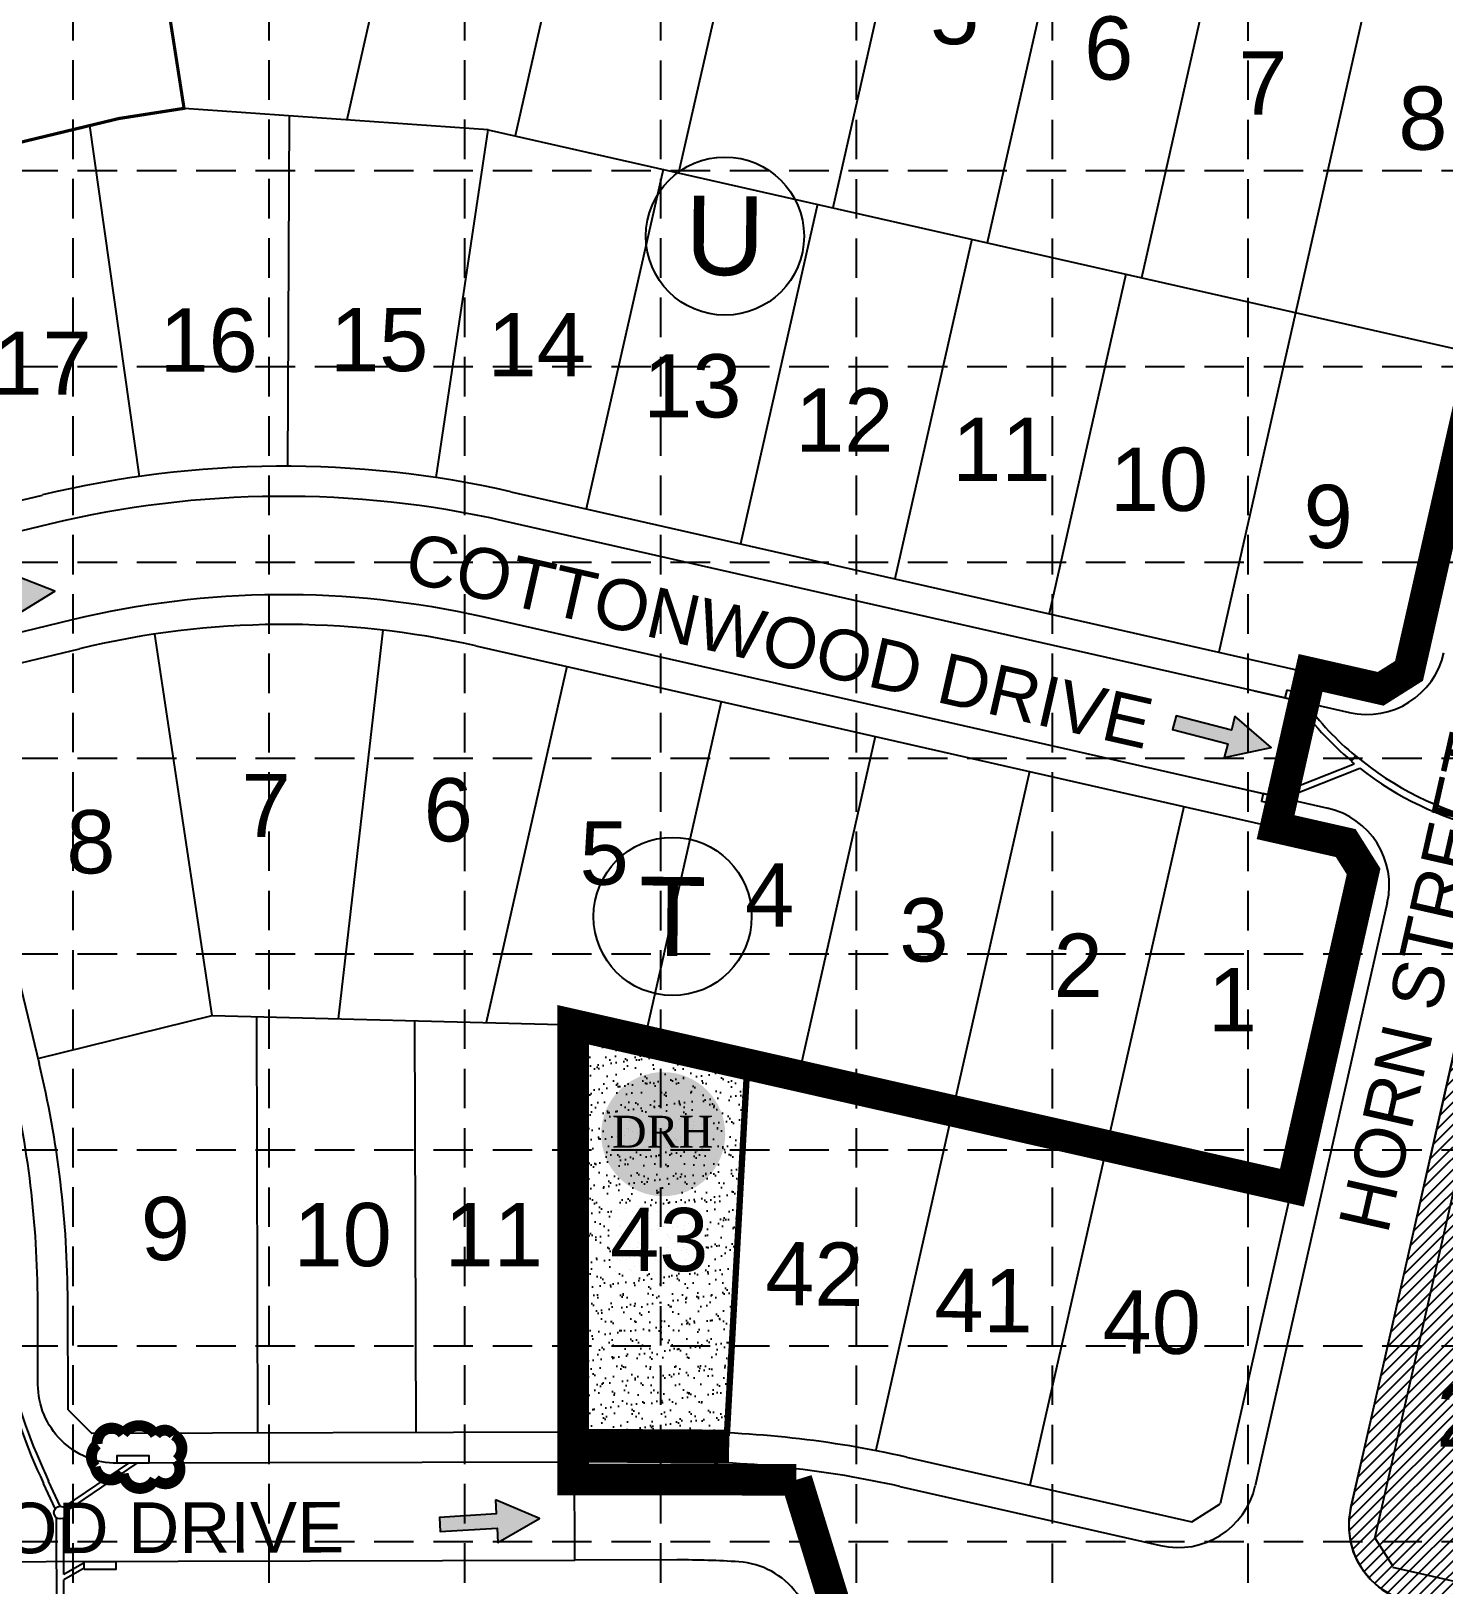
# Model space of a CAD drawing. Header units: feet. Extents: x 9681 to 12164, y 9191 to 13159.
# Drawn here: x 10537.8 to 10984.5, y 12089.9 to 12581 of the extents above; entities that cross this region are included whole.
import ezdxf
from ezdxf.enums import TextEntityAlignment as Align

# ---------------------------------------------------------------- set-up
doc = ezdxf.new("R2010")
doc.units = ezdxf.units.FT
doc.header["$MEASUREMENT"] = 0
doc.linetypes.add('DASHED', pattern=[0.75, 0.5, -0.25])
for name, color, linetype in [('1LOT', 15, 'Continuous'), ('1LTNO', 15, 'Continuous'), ('1PHASELINE', 2, 'Continuous'), ('1PVMT', 15, 'Continuous'), ('1ROW', 15, 'Continuous'), ('1SD', 15, 'Continuous'), ('1SD-INLET', 15, 'Continuous'), ('1STNM', 15, 'Continuous'), ('2BLOCKNO', 15, 'Continuous'), ('2LOT', 15, 'Continuous'), ('2LOTNO', 15, 'Continuous'), ('2PHASELINE', 15, 'Continuous'), ('2PVMT', 15, 'Continuous'), ('2ROW', 15, 'Continuous'), ('2SD', 15, 'Continuous'), ('2SD-INLET', 15, 'Continuous'), ('2STNM', 15, 'Continuous'), ('ARROW', 7, 'Continuous'), ('DRH LOTS', 1, 'Continuous'), ('EROSION BLANKET', 84, 'Continuous'), ('GRID', 254, 'DASHED'), ('LEGEND', 7, 'Continuous'), ('SODDED LOT', 2, 'Continuous'), ('WASHOUT', 30, 'Continuous')]:
    doc.layers.add(name, color=color, linetype=linetype)
doc.styles.add('DRHorton', font='dutcheb.ttf')
doc.styles.get("Standard").update_dxf_attribs({"font": 'ARIAL.TTF'})

# ---------------------------------------------------------------- blocks, each defined once
blk = doc.blocks.new('arrow')
blk.add_lwpolyline([(-67.01, -25.36), (-59.33, -25.42), (-59.57, -56.14), (-51.89, -56.2), (-51.65, -25.48), (-43.97, -25.54), (-55.3, -2.41), (-67.01, -25.36)], close=True)
at = {"color": 254}
for points in [[(-43.97, -25.54), (-67.01, -25.36), (-55.3, -2.41), (-67.01, -25.36)], [(-59.57, -56.14), (-51.89, -56.2), (-59.33, -25.42), (-51.65, -25.48)]]:
    blk.add_solid(points, dxfattribs=at)

msp = doc.modelspace()

# ---------------------------------------------------------------- hatches: boundary and pattern name
h = msp.add_hatch(color=1)
h.paths.add_polyline_path([(10757.24, 12232.37, 1), (10718.02, 12232.37, 1)])
h.paths.add_polyline_path([(10719.96, 12224.29), (10754.99, 12224.29), (10754.99, 12241.68), (10719.96, 12241.68)], flags=24)
at = {"layer": 'SODDED LOT'}
h = msp.add_hatch(dxfattribs=at)
h.set_pattern_fill('ANSI31', color=256, scale=20, style=0)
h.paths.add_polyline_path([(11163.9, 12041.34), (10970.88, 12085.06), (10967.02, 12087.13), (10963.91, 12089.14), (10961.39, 12091.5), (10959.26, 12094), (10957.38, 12096.99), (10955.89, 12100.27), (10954.88, 12103.87), (10954.49, 12107.23), (10954.49, 12110.82), (10954.77, 12112.69), (10955.04, 12114.38), (10958.67, 12130.38), (10967.61, 12169.18), (10997.04, 12299.98), (10997.86, 12302.09), (10999.66, 12305.94), (11001.33, 12308.36), (11003.75, 12311.02), (11006.28, 12313.27), (11009.57, 12315.24), (11012.72, 12316.66), (11016.43, 12317.66), (11019.58, 12318.08), (11023.35, 12318.05), (11069.78, 12307.73), (11118.71, 12296.57), (11214.66, 12274.97), (11219.91, 12273.8), (11193.63, 12157.12), (11189.84, 12158.01)])
at = {"layer": 'WASHOUT'}
h = msp.add_hatch(dxfattribs=at)
h.set_pattern_fill('AR-SAND', color=256, scale=3, style=0)
h.set_pattern_definition([(37.5, (0, 0), (-0.1889801, 5.7804713), [0, -4.56, 0, -5.1, 0, -4.875]), (7.5, (0, 0), (5.30933, 8.4664382), [0, -2.46, 0, -4.11, 0, -1.575]), (327.5, (-3.69, 0), (9.3424256, 0.0169772), [0, -1.5, 0, -5.4, 0, -7.05]), (317.5, (-3.69, 0), (9.01838, 2.6330267), [0, -0.75, 0, -3.54, 0, -4.05])])
h.paths.add_polyline_path([(10709.63, 12138.24), (10708.67, 12267.28), (10764.22, 12254.45), (10757.8, 12137.97)])

# ---------------------------------------------------------------- linework, layer by layer
at = {"layer": '1LOT', "color": 7, "linetype": 'Continuous'}
for p, q in [((10709.14, 12266.94), (10936.41, 12215.44)), ((10758.22, 12137.93), (10763.79, 12254.55)), ((10829.13, 12239.75), (10804.82, 12132.47)), ((10877.89, 12228.7), (10853.58, 12121.42))]:
    msp.add_line(p, q, dxfattribs=at)
at = {"layer": '1PHASELINE', "color": 7, "linetype": 'Continuous', "const_width": 10}
msp.add_lwpolyline([(10648.3, 11547.29, 0.061749), (10671.26, 11610.94), (10693.62, 11709.61), (10669.86, 11725.69), (10611.84, 11791.56), (10584.15, 11814.29), (10591.79, 11977.89), (10768.79, 11969.4), (10793.03, 12080.04), (10779.76, 12123.13, 17.57969), (10779.76, 12123.13), (10709.2, 12123.22), (10709.14, 12266.94), (10936.41, 12215.44), (10959.06, 12315.41), (10953.4, 12324.38), (10931.24, 12329.4), (10942.29, 12378.16), (10964.45, 12373.14), (10973.42, 12378.8), (11018.72, 12578.73), (11013.07, 12587.7)], format="xyb", dxfattribs=at)
at = {"layer": '1PVMT', "color": 7, "linetype": 'Continuous'}
for p, q in [((10924.45, 12372.46), (10954.55, 12365.65)), ((10917.6, 12342.23), (10947.7, 12335.41)), ((10966.55, 12305.51), (10924.79, 12121.18)), ((10996.79, 12298.65), (10955.02, 12114.33)), ((10741.9, 12128.79), (10709.55, 12128.71)), ((10709.64, 12097.71), (10709.55, 12128.71)), ((10812.47, 12120.99), (10894.88, 12102.32)), ((10741.98, 12097.79), (10709.64, 12097.71))]:
    msp.add_line(p, q, dxfattribs=at)
for centre, radius, start, end in [((10960.07, 12390.03), 25, 257.2329, 347.2329), ((10942.17, 12311.03), 25, 347.2329, 77.2329), ((10742.75, 11813.29), 315.5, 77.2329, 90.154), ((10900.41, 12126.7), 25, 257.2329, 347.2329), ((10979.4, 12108.8), 25, 167.2329, 257.2329), ((10742.75, 11813.29), 284.5, 86.2117, 90.154), ((10759.89, 12072.23), 25, 347.2329, 86.2117)]:
    msp.add_arc(centre, radius, start, end, dxfattribs=at)
at = {"layer": '1ROW', "color": 7, "linetype": 'Continuous'}
for p, q in [((11018.72, 12578.73), (10973.42, 12378.8)), ((10942.51, 12378.11), (10964.45, 12373.14)), ((10964.45, 12373.14), (10973.42, 12378.8)), ((10931.46, 12329.35), (10953.4, 12324.38)), ((10953.4, 12324.38), (10959.06, 12315.41)), ((10959.06, 12315.41), (10913.75, 12115.48)), ((11007.82, 12304.36), (10962.52, 12104.43)), ((10741.87, 12138.29), (10709.49, 12138.21)), ((10814.57, 12130.26), (10904.78, 12109.82)), ((10904.78, 12109.82), (10913.75, 12115.48)), ((10962.6, 12104.77), (10968.25, 12095.8)), ((10968.18, 12095.45), (11552.16, 11963.13))]:
    msp.add_line(p, q, dxfattribs=at)
msp.add_arc((10742.75, 11813.29), 325, 77.2329, 90.154, dxfattribs=at)
at = {"layer": '1SD', "color": 7, "linetype": 'Continuous'}
for p, q in [((10930.51, 12339.31), (10956.06, 12349.47)), ((10933.95, 12338.53), (10957.86, 12348.03)), ((10955.13, 12350.24), (10956.53, 12352))]:
    msp.add_line(p, q, dxfattribs=at)
for radius, start, end in [(101, 215.184, 229.9773), (99, 216.4838, 229.9429), (101.12, 229.9794, 230.6623), (98.88, 229.9407, 257.3056), (101.12, 231.966, 257.3056)]:
    msp.add_arc((11020.16, 12427.68), radius, start, end, dxfattribs=at)
at = {"layer": '1SD-INLET', "color": 7, "linetype": 'Continuous'}
for points in [[(10934.76, 12372.69), (10934.2, 12370.25), (10943.96, 12368.05), (10944.51, 12370.48)], [(10927.35, 12340.02), (10926.8, 12337.58), (10936.55, 12335.37), (10937.11, 12337.81)]]:
    msp.add_lwpolyline(points, close=True, dxfattribs=at)
at = {"layer": '2BLOCKNO', "color": 7, "linetype": 'Continuous'}
for centre in [(10757.15, 12516.23), (10740.59, 12301.18)]:
    msp.add_circle(centre, 25, dxfattribs=at)
at = {"layer": '2LOT', "color": 7, "linetype": 'Continuous'}
for p, q in [((10662.6, 12663.26), (10637.61, 12553)), ((10715.12, 12655.22), (10690.81, 12547.93)), ((10766.81, 12643.5), (10742.5, 12536.22)), ((10574.43, 12631.59), (10586.14, 12556.62)), ((10815.57, 12632.45), (10791.26, 12525.17)), ((10864.34, 12621.4), (10840.03, 12514.12)), ((10913.1, 12610.35), (10888.79, 12503.07)), ((10961.86, 12599.31), (10937.56, 12492.02)), ((10586.14, 12556.62), (10565.54, 12553.4)), ((10682.34, 12549.85), (10586.14, 12556.62)), ((10618.99, 12443.48), (10619.44, 12554.28)), ((9961.71, 12407.61), (10565.54, 12553.4)), ((10572.09, 12440.27), (10556.39, 12551.19)), ((10665.85, 12439.89), (10682.34, 12549.85)), ((10682.34, 12549.85), (10996.07, 12478.77)), ((10737.62, 12537.33), (10713.32, 12430.05)), ((10786.39, 12526.28), (10762.08, 12419)), ((10835.15, 12515.23), (10810.84, 12407.95)), ((10883.92, 12504.18), (10859.61, 12396.9)), ((10937.56, 12492.02), (10913.25, 12384.74)), ((10595, 12269.85), (10576.95, 12390.45)), ((10634.97, 12268.82), (10649.11, 12391.68)), ((10707.14, 12380.18), (10681.64, 12267.64)), ((10755.91, 12369.13), (10731.6, 12261.85)), ((10804.67, 12358.08), (10780.36, 12250.8)), ((10853.43, 12347.03), (10829.13, 12239.75)), ((10902.2, 12335.98), (10877.89, 12228.7)), ((10539.93, 12256.27), (10595, 12269.85)), ((10595, 12269.85), (10709.14, 12266.94)), ((10609.49, 12137.94), (10609.14, 12269.49)), ((10659.49, 12138.07), (10659.14, 12268.21)), ((10709.14, 12266.94), (10709.49, 12138.21)), ((10709.14, 12266.94), (10709.49, 12138.21)), ((10709.14, 12266.94), (10709.49, 12138.21))]:
    msp.add_line(p, q, dxfattribs=at)
at = {"layer": '2PHASELINE', "color": 7, "linetype": 'Continuous', "const_width": 1, "elevation": 8, "flags": 128}
msp.add_lwpolyline([(9965.02, 10847.38), (9961.71, 12407.61), (10565.54, 12553.4), (10586.14, 12556.62), (10574.43, 12631.59), (10621.06, 12837.41, -0.039796), (10908.44, 12795.97), (11035.78, 12767.13)], format="xyb", dxfattribs=at)
at = {"layer": '2PVMT', "color": 7, "linetype": 'Continuous'}
for points in [[(10523.95, 12388.53), (10550.89, 12395.04, -0.115442), (10680.53, 12395.95), (10933.34, 12338.66), (10940.19, 12368.9), (10687.38, 12426.18, 0.115442), (10543.61, 12425.17), (10151.66, 12330.54, 2.057399)], [(10500.6, 12097.14), (10709.64, 12097.71), (10709.55, 12128.71), (10565.02, 12128.32, -0.414214), (10539.95, 12153.25), (10539.88, 12179.32, 0.058622), (10531.07, 12252.52)]]:
    msp.add_lwpolyline(points, format="xyb", dxfattribs=at)
at = {"layer": '2ROW', "color": 7, "linetype": 'Continuous'}
for p, q in [((10149.43, 12339.77), (10541.38, 12434.4)), ((10689.48, 12435.45), (10942.51, 12378.11)), ((10518.4, 12377.42), (10553.12, 12385.8)), ((10678.43, 12386.68), (10931.46, 12329.35)), ((10512.87, 12368.37), (10540.3, 12254.75)), ((10549.47, 12145.28), (10549.38, 12179.34)), ((10549.47, 12145.28), (10556.99, 12137.8)), ((10709.49, 12138.21), (10556.99, 12137.8))]:
    msp.add_line(p, q, dxfattribs=at)
for centre, radius, start, end in [((10617.66, 12118.48), 325, 77.2329, 103.5737), ((10617.66, 12118.48), 275, 77.2329, 103.5737), ((10224.38, 12178.47), 325, 0.154, 13.5737)]:
    msp.add_arc(centre, radius, start, end, dxfattribs=at)
at = {"layer": '2SD', "color": 7, "linetype": 'Continuous'}
for p, q in [((10548.11, 12114.43), (10568.68, 12128.33)), ((10548.95, 12113.19), (10571.37, 12128.33)), ((10545.44, 12114.03), (10541.72, 12121.94)), ((10547.02, 12114.77), (10543.3, 12122.68)), ((10546.27, 11963.22), (10545.87, 12111.11)), ((10548.17, 12093.21), (10548.12, 12111.12)), ((10554.53, 12096.91), (10548.17, 12093.21)), ((10554.53, 12095.17), (10548.17, 12091.48)), ((10548.52, 11963.22), (10548.17, 12091.48))]:
    msp.add_line(p, q, dxfattribs=at)
msp.add_circle((10546.99, 12112.77), 2, dxfattribs=at)
for radius in [200.88, 199.12]:
    msp.add_arc((10723.55, 12207.32), radius, 183.3078, 205.154, dxfattribs=at)
at = {"layer": '2SD-INLET', "color": 7, "linetype": 'Continuous'}
for points in [[(10565.02, 12128.32), (10565.02, 12130.82), (10575.02, 12130.84), (10575.02, 12128.34)], [(10554.53, 12094.79), (10554.53, 12097.29), (10564.53, 12097.31), (10564.54, 12094.81)]]:
    msp.add_lwpolyline(points, close=True, dxfattribs=at)
at = {"layer": 'EROSION BLANKET', "const_width": 10}
msp.add_lwpolyline([(10709.14, 12133.61), (10758.48, 12133.23)], dxfattribs=at)
at = {"layer": 'GRID', "color": 253, "linetype": 'DASHED', "ltscale": 25}
for p, q in [((10551.12, 9503.07), (10551.12, 13094.21)), ((10613.03, 9503.06), (10613.03, 13094.21)), ((10674.94, 9503.05), (10674.94, 13094.21)), ((10736.86, 9503.04), (10736.86, 13094.21)), ((10798.77, 9503.03), (10798.77, 13094.21)), ((10860.69, 9503.02), (10860.69, 13094.21)), ((10922.6, 9503.01), (10922.6, 13094.21)), ((9746.23, 12536.98), (12098.98, 12536.98)), ((9746.23, 12475.07), (12098.98, 12475.07)), ((9746.23, 12413.15), (12098.98, 12413.15)), ((9746.23, 12351.24), (12098.98, 12351.24)), ((9746.23, 12289.33), (12098.98, 12289.33)), ((9746.23, 12227.41), (12098.98, 12227.41)), ((9746.23, 12165.5), (12098.98, 12165.5)), ((9746.23, 12103.58), (12098.98, 12103.58))]:
    msp.add_line(p, q, dxfattribs=at)
at = {"layer": 'LEGEND', "color": 170, "ltscale": 100, "const_width": 3.48}
msp.add_lwpolyline([(10566.9, 12137.61, 0.520567), (10566.9, 12137.61, 0.765195), (10558.71, 12134.34, 0.417879), (10558.04, 12127.23, 0.6649), (10566.89, 12125.08, 0.744833), (10576.94, 12123.35, 0.975642), (10583.81, 12129.32, 0.520567), (10582.92, 12137.3, 0.520567), (10577.12, 12137.28, 0.540264), (10566.9, 12137.61)], format="xyb", close=True, dxfattribs=at)
at = {"layer": 'SODDED LOT'}
msp.add_lwpolyline([(11163.9, 12041.34), (10970.88, 12085.06), (10967.02, 12087.13), (10963.91, 12089.14), (10961.39, 12091.5), (10959.26, 12094), (10957.38, 12096.99), (10955.89, 12100.27), (10954.88, 12103.87), (10954.49, 12107.23), (10954.49, 12110.82), (10954.77, 12112.69), (10955.04, 12114.38), (10958.67, 12130.38), (10967.61, 12169.18), (10997.04, 12299.98)], dxfattribs=at)
at = {"layer": 'WASHOUT', "const_width": 2}
msp.add_lwpolyline([(10709.63, 12138.24), (10708.67, 12267.28), (10764.22, 12254.45), (10757.8, 12137.97)], close=True, dxfattribs=at)

# ---------------------------------------------------------------- block references
at = {"layer": 'ARROW', "zscale": 0.5866666666666667}
for p, xscale, yscale, rotation in [((10549.8, 12371.81), 0.5866666666646644, 0.5866666666624997, 275.4820045118615), ((10923.34, 12322.74), 0.586666666664486, 0.5866666666624951, 256.053431442615), ((10702.05, 12078.57), 0.5866666666645188, 0.5866666666622301, 273.8171376844563)]:
    msp.add_blockref('arrow', p, dxfattribs=dict(at, xscale=xscale, yscale=yscale, rotation=rotation))

# ---------------------------------------------------------------- texts
at = {"layer": '1LTNO', "color": 7, "linetype": 'Continuous'}
for s, p in [('43', (10736.42, 12199.12)), ('42', (10785.44, 12188.34)), ('41', (10838.94, 12179.8)), ('40', (10892.1, 12172.98)), ('29', (10997.61, 12143.52))]:
    msp.add_text(s, height=20, rotation=359.4885, dxfattribs=at).set_placement(p, align=Align.MIDDLE)
at = {"layer": '1STNM', "color": 7, "linetype": 'Continuous'}
msp.add_text('HORN STREET', height=16, rotation=77.2329, dxfattribs=at).set_placement((10976.51, 12280.24), align=Align.MIDDLE)
at = {"layer": '2BLOCKNO', "color": 7, "linetype": 'Continuous'}
for s, p in [('U', (10757.15, 12516.23)), ('T', (10740.59, 12301.18))]:
    msp.add_text(s, height=25, rotation=359.4885, dxfattribs=at).set_placement(p, align=Align.MIDDLE)
at = {"layer": '2LOTNO', "color": 7, "linetype": 'Continuous'}
for s, p in [('5', (10829.73, 12586.75)), ('6', (10878.49, 12575.7)), ('7', (10927.26, 12564.65)), ('8', (10977.8, 12553.54)), ('16', (10593.91, 12483.37)), ('15', (10647.83, 12483.4)), ('14', (10697.65, 12481.89)), ('17', (10541.39, 12476.08)), ('13', (10746.83, 12468.92)), ('12', (10794.87, 12458.25)), ('11', (10844.53, 12448.84)), ('10', (10894.35, 12439.37)), ('9', (10947.87, 12427.64)), ('7', (10612.09, 12336.26)), ('6', (10669.66, 12334.92)), ('8', (10556.68, 12324.8)), ('5', (10718.96, 12321.08)), ('4', (10771.29, 12308)), ('3', (10820.05, 12296.95)), ('2', (10868.81, 12285.9)), ('1', (10917.58, 12274.85)), ('9', (10580.25, 12202.55)), ('10', (10636.29, 12200.63)), ('11', (10684.05, 12200.63))]:
    msp.add_text(s, height=20, dxfattribs=at).set_placement(p, align=Align.MIDDLE)
at = {"layer": '2STNM', "color": 7, "linetype": 'Continuous'}
for s, rotation, p in [('COTTONWOOD DRIVE', 347.2329, (10774.3, 12388.46)), ('BOXWOOD DRIVE', 0.154, (10539.94, 12107.9))]:
    msp.add_text(s, height=16, rotation=rotation, dxfattribs=at).set_placement(p, align=Align.MIDDLE)
at = {"layer": 'DRH LOTS', "color": 176, "style": 'DRHorton'}
msp.add_text('DRH', height=10.059, dxfattribs=at).set_placement((10737.45, 12228.12), align=Align.CENTER)

doc.saveas('drawing.dxf')
